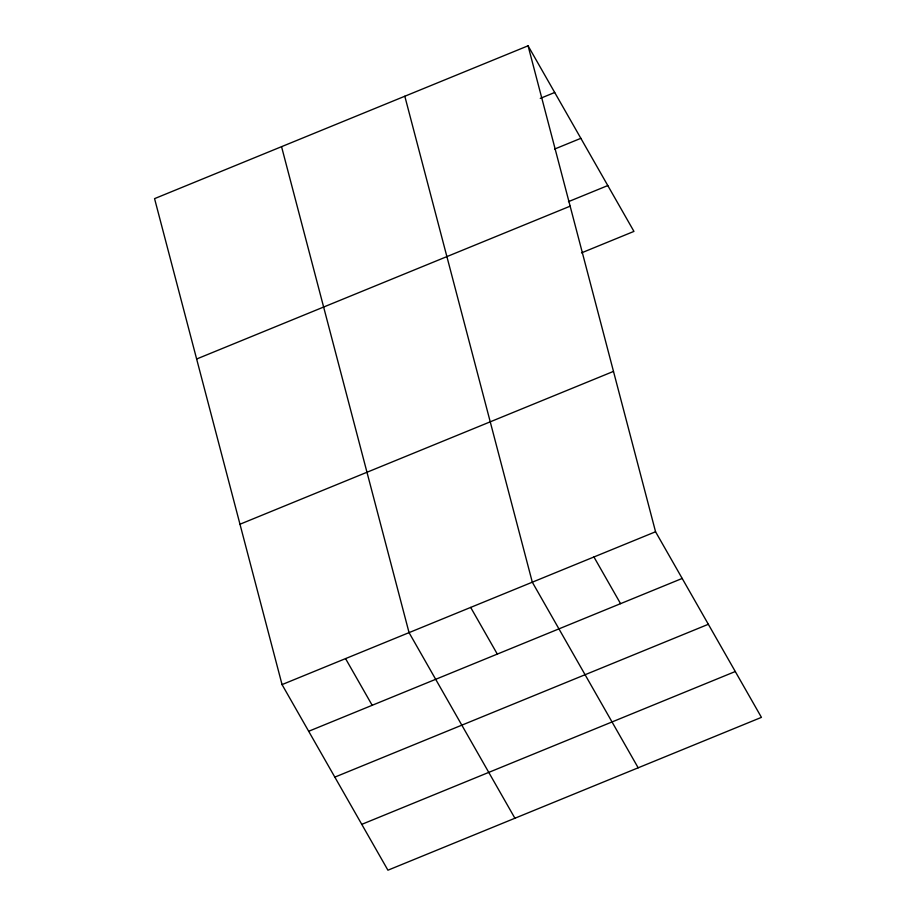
<?xml version="1.0" encoding="UTF-8"?>
<svg xmlns="http://www.w3.org/2000/svg" width="916" height="916" viewBox="0 0 916 916"><rect width="100%" height="100%" fill="white"/><g stroke="black" fill="none" stroke-linecap="round" stroke-linejoin="round"><path stroke-width="1.37" d="M528.074 45.8L154.564 198.635L282.048 684.596L387.926 870.2L761.436 717.365L655.558 531.761L528.074 45.8L633.952 231.404L581.5 252.873M540.28 98.39L554.707 92.482M554.627 149.056L580.859 138.327M568.458 201.657L607.8 185.559M196.642 359.003L570.153 206.169M239.981 524.227L613.491 371.392M282.048 684.596L655.558 531.761M308.681 731.277L682.191 578.443M334.832 777.123L708.343 624.288M361.774 824.354L735.285 671.52M593.934 556.974L620.567 603.667M638.177 767.803L532.31 582.198L404.815 96.237M470.675 607.411L497.308 654.093M514.918 818.24L409.051 632.624L281.555 146.674M345.55 658.604L372.182 705.297"/></g></svg>
